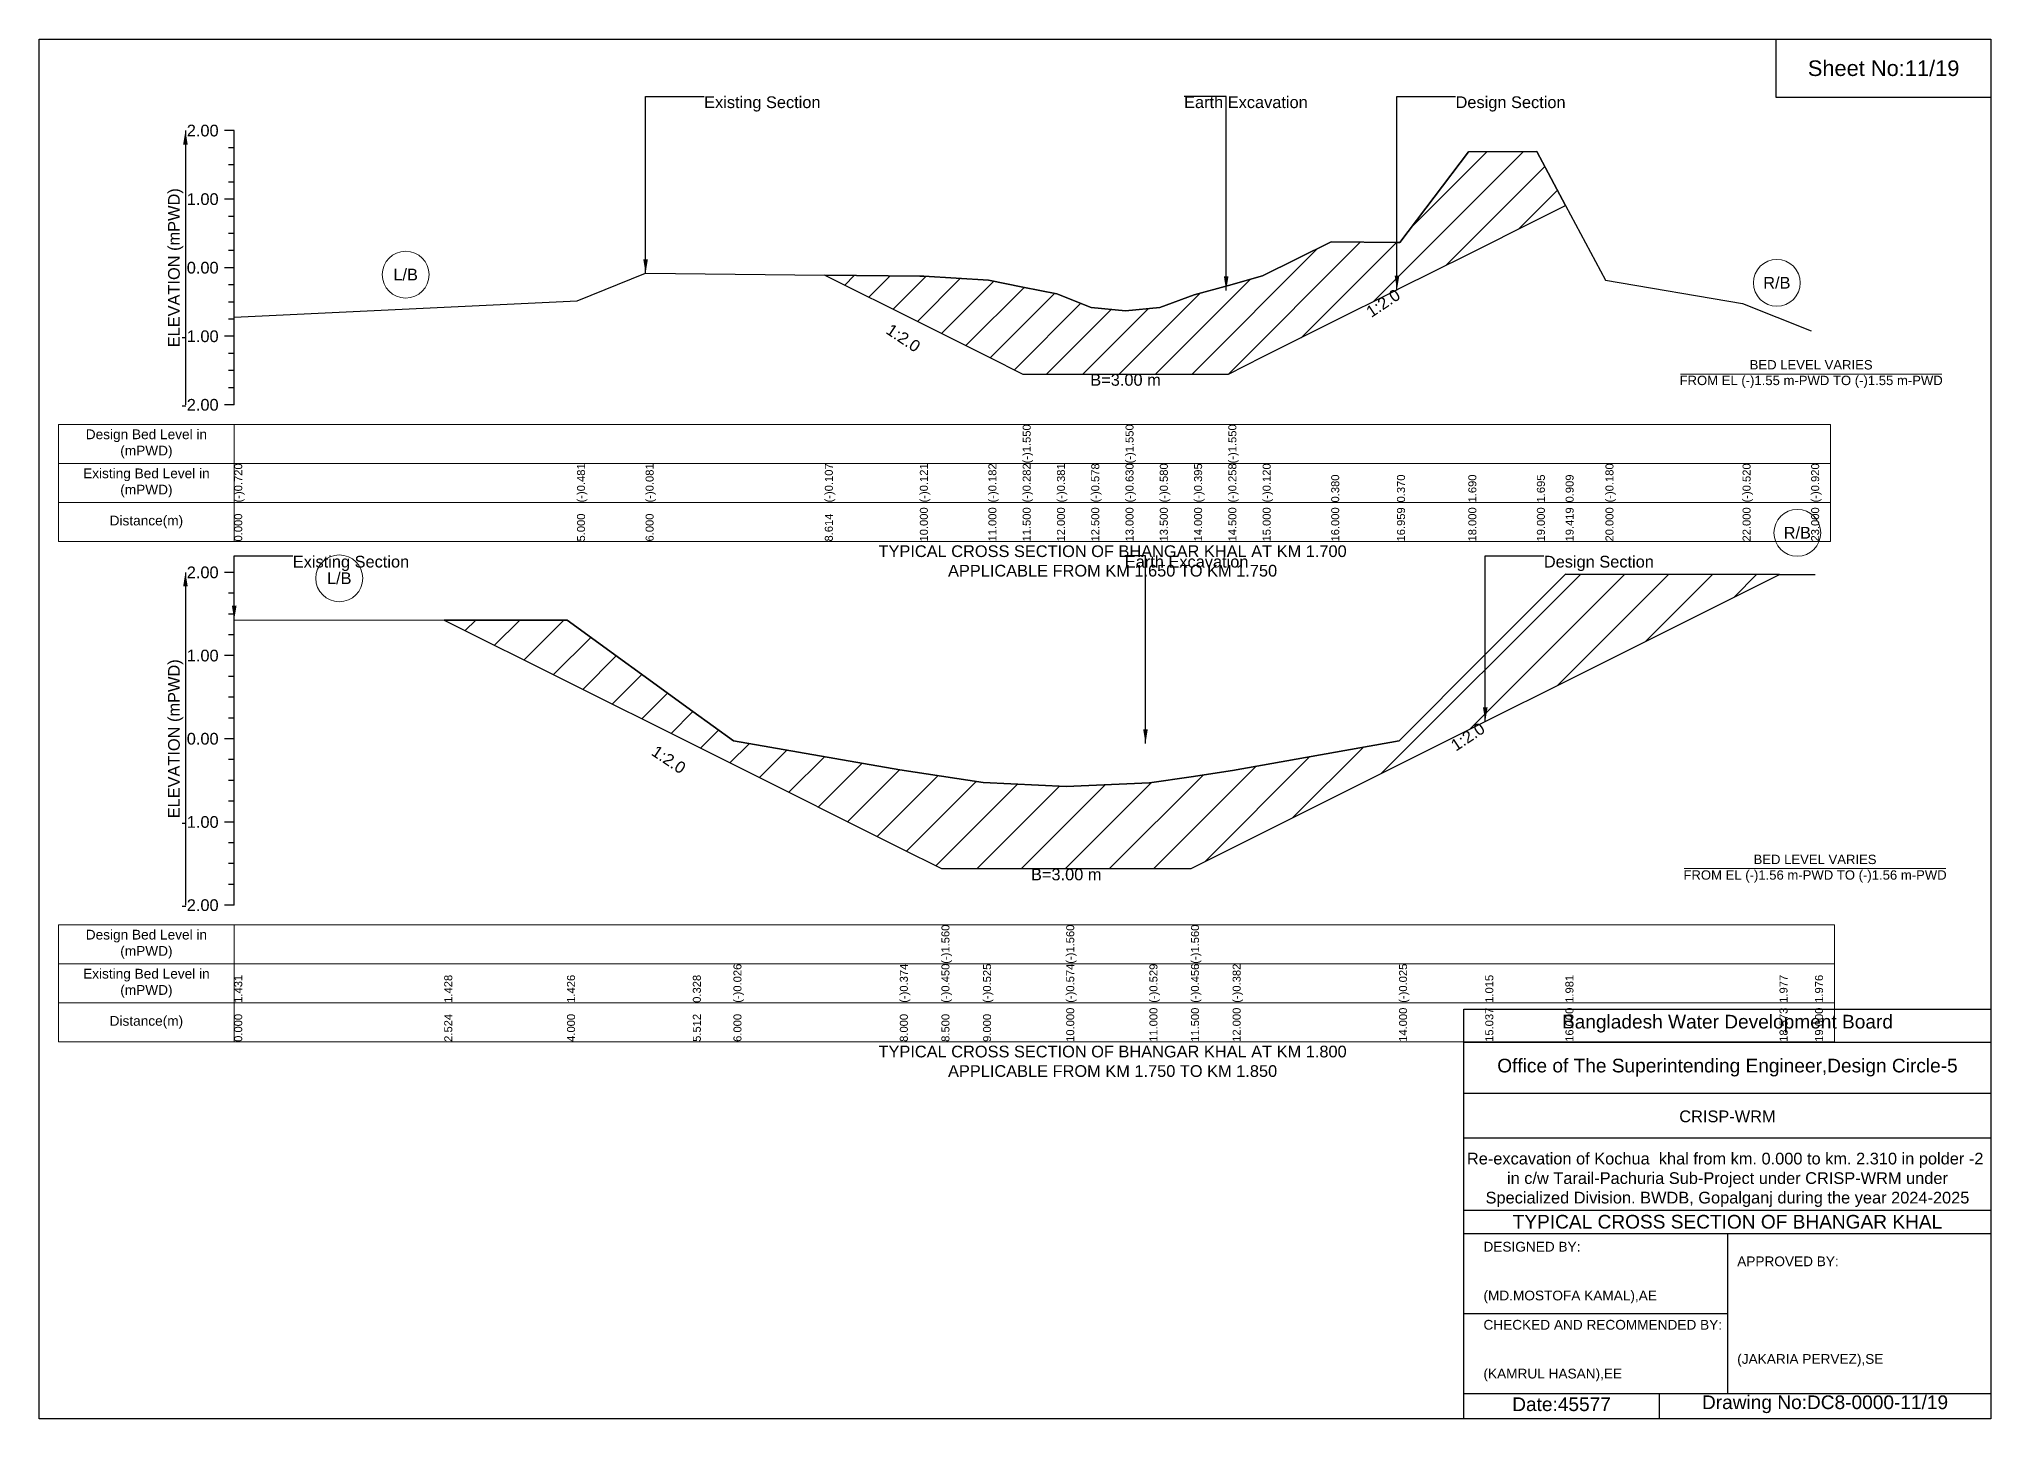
# Model space of a CAD drawing. Header units: inches. Extents: x 91000 to 288000, y -5656 to 0.
# Drawn here: x 200000 to 208000, y -5656 to 0 of the extents above; entities that cross this region are included whole.
import ezdxf

# ---------------------------------------------------------------- set-up
doc = ezdxf.new("R2010")
doc.units = ezdxf.units.IN
doc.header["$LTSCALE"] = 7
doc.header["$MEASUREMENT"] = 0
for name, color, linetype, lineweight in [('Cross section Data Border', 7, 'Continuous', 9), ('Cross Section Labels', 7, 'Continuous', 9), ('Existing_Bed_Level for Xsection', 7, 'Continuous', 25)]:
    doc.layers.add(name, color=color, linetype=linetype, lineweight=lineweight)
doc.styles.get("Standard").update_dxf_attribs({"font": 'arial.ttf'})
doc.dimstyles.get("Standard").update_dxf_attribs({"dimtxt": 0.18, "dimasz": 0.18, "dimexe": 0.18, "dimexo": 0.0625, "dimgap": 0.09, "dimtad": 0, "dimtih": 1, "dimtoh": 1, "dimdec": 4, "dimzin": 0, "dimdsep": 46, "dimtxsty": 'Standard', "dimcen": 0.09, "dimadec": 0, "dimazin": 0, "dimtfac": 1, "dimtdec": 4, "dimtofl": 0, "dimtmove": 0, "dimatfit": 3, "dimfxl": 1, "dimtolj": 1, "dimtzin": 0, "dimarcsym": 0})

msp = doc.modelspace()

# ---------------------------------------------------------------- hatches: boundary and pattern name
at = {"layer": 'Existing_Bed_Level for Xsection'}
h = msp.add_hatch(dxfattribs=at)
h.set_pattern_fill('ANSI31', color=256, scale=843, style=0)
h.paths.add_polyline_path([(203220.6, -967.6), (203610, -1162.3), (203626.1, -1170.3), (203891, -1302.8), (204031.5, -1373), (204172, -1373), (204312.5, -1373), (204453, -1373), (204593.5, -1373), (204734, -1373), (204874.5, -1373), (205015, -1302.8), (205296, -1162.3), (205565.6, -1027.5), (205577, -1021.8), (205858, -881.3), (206139, -740.8), (206256.7, -681.9), (206139, -461.2), (205858, -462.6), (205577, -833.5), (205565.6, -833.4), (205296, -830.7), (205015, -971.2), (204874.5, -1009.8), (204734, -1048.5), (204593.5, -1100.5), (204453, -1114.5), (204312.5, -1099.9), (204172, -1044.5), (204031.5, -1016.6), (203891, -988.6), (203626.1, -972.5), (203610, -971.5)])
h = msp.add_hatch(dxfattribs=at)
h.set_pattern_fill('ANSI31', color=256, scale=1023, style=0)
h.paths.add_polyline_path([(201660.8, -2381.4), (202164, -2633), (202679.6, -2890.8), (202846, -2974), (203528, -3315), (203698.5, -3400.2), (203869, -3400.2), (204210, -3400.2), (204551, -3400.2), (204721.5, -3400.2), (204892, -3315), (205574, -2974), (205927.5, -2797.2), (206256, -2633), (207133.5, -2194.2), (206256, -2192.7), (205927.5, -2522.2), (205574, -2876.8), (204892, -2998.5), (204721.5, -3023.6), (204551, -3048.7), (204210, -3064), (203869, -3047.3), (203698.5, -3021.5), (203528, -2995.8), (202846, -2877.1), (202679.6, -2756.4), (202164, -2382)])

# ---------------------------------------------------------------- linework, layer by layer
for points in [[(200000, 0), (208000, 0), (208000, -5656), (200000, -5656)], [(207120, 0), (208000, 0), (208000, -240), (207120, -240)]]:
    msp.add_lwpolyline(points, close=True)
for points in [[(205840, -5656), (205840, -3976), (208000, -3976)], [(205840, -4112), (208000, -4112)], [(205840, -4320), (208000, -4320)], [(205840, -4504), (208000, -4504)], [(205840, -4800), (208000, -4800)], [(205840, -4896), (208000, -4896)], [(206920, -4896), (206920, -5552)], [(205840, -5224), (206920, -5224)], [(205840, -5552), (208000, -5552)], [(206640, -5552), (206640, -5656)]]:
    msp.add_lwpolyline(points)
at = {"layer": 'Cross section Data Border'}
for points in [[(200080, -1579.5), (207343, -1579.5), (207343, -2059.5), (200080, -2059.5)], [(200080, -3630.3), (207359, -3630.3), (207359, -4110.3), (200080, -4110.3)]]:
    msp.add_lwpolyline(points, close=True, dxfattribs=at)
for points in [[(200800, -1579.5), (200800, -2059.5)], [(200080, -1739.5), (207343, -1739.5)], [(200080, -1899.5), (207343, -1899.5)], [(200800, -3630.3), (200800, -4110.3)], [(200080, -3790.3), (207359, -3790.3)], [(200080, -3950.3), (207359, -3950.3)]]:
    msp.add_lwpolyline(points, dxfattribs=at)
at = {"layer": 'Cross Section Labels'}
for points in [[(206727.2, -1373), (207798.8, -1373)], [(206743.2, -3400.2), (207814.8, -3400.2)]]:
    msp.add_lwpolyline(points, dxfattribs=at)
for centre in [(201502.5, -965.7), (207122.5, -999.3), (207206.3, -2023.8), (201230.4, -2210.3)]:
    msp.add_circle(centre, 96, dxfattribs=at)
at = {"layer": 'Existing_Bed_Level for Xsection'}
for points in [[(200800, -375.5), (200760, -375.5)], [(200800, -1499.5), (200800, -1218.5), (200800, -937.5), (200800, -656.5), (200800, -375.5)], [(200800, -445.7), (200776, -445.7)], [(200800, -1139.8), (202205, -1072.6), (202486, -960.2), (203220.6, -967.6), (203610, -971.5), (203626.1, -972.5), (203891, -988.6), (204031.5, -1016.6), (204031.5, -1016.6), (204172, -1044.5), (204312.5, -1099.9), (204453, -1114.5), (204453, -1114.5), (204593.5, -1100.5), (204734, -1048.5), (204874.5, -1009.8), (204874.5, -1009.8), (205015, -971.2), (205296, -830.7), (205565.6, -833.4), (205577, -833.5), (205858, -462.6), (206139, -461.2), (206256.7, -681.9), (206420, -988.1), (206982, -1083.6), (207263, -1196)], [(200800, -516), (200776, -516)], [(200800, -586.2), (200776, -586.2)], [(200800, -656.5), (200760, -656.5)], [(200800, -726.7), (200776, -726.7)], [(200800, -797), (200776, -797)], [(200800, -867.2), (200776, -867.2)], [(200800, -937.5), (200760, -937.5)], [(200800, -1007.7), (200776, -1007.7)], [(200800, -1078), (200776, -1078)], [(200800, -1148.2), (200776, -1148.2)], [(200800, -1218.5), (200760, -1218.5)], [(200800, -1288.7), (200776, -1288.7)], [(200800, -1359), (200776, -1359)], [(200800, -1429.2), (200776, -1429.2)], [(200800, -1499.5), (200760, -1499.5)], [(200800, -2186.3), (200760, -2186.3)], [(200800, -3550.3), (200800, -3209.3), (200800, -2868.3), (200800, -2527.3), (200800, -2186.3)], [(200800, -2380.3), (201660.8, -2381.4), (202164, -2382), (202679.6, -2756.4), (202846, -2877.1), (203528, -2995.8), (203698.5, -3021.5), (203698.5, -3021.5), (203869, -3047.3), (204210, -3064), (204210, -3064), (204551, -3048.7), (204721.5, -3023.6), (204721.5, -3023.6), (204892, -2998.5), (205574, -2876.8), (205927.5, -2522.2), (206256, -2192.7), (207133.5, -2194.2), (207279, -2194.4)], [(200800, -2271.5), (200776, -2271.5)], [(200800, -2356.8), (200776, -2356.8)], [(200800, -2442), (200776, -2442)], [(200800, -2527.3), (200760, -2527.3)], [(200800, -2612.5), (200776, -2612.5)], [(200800, -2697.8), (200776, -2697.8)], [(200800, -2783), (200776, -2783)], [(200800, -2868.3), (200760, -2868.3)], [(200800, -2953.5), (200776, -2953.5)], [(200800, -3038.8), (200776, -3038.8)], [(200800, -3124), (200776, -3124)], [(200800, -3209.3), (200760, -3209.3)], [(200800, -3294.5), (200776, -3294.5)], [(200800, -3379.8), (200776, -3379.8)], [(200800, -3465), (200776, -3465)], [(200800, -3550.3), (200760, -3550.3)]]:
    msp.add_lwpolyline(points, dxfattribs=at)
for points in [[(203220.6, -967.6), (203220.6, -967.6), (203610, -1162.3), (203626.1, -1170.3), (203891, -1302.8), (204031.5, -1373), (204031.5, -1373), (204172, -1373), (204312.5, -1373), (204453, -1373), (204453, -1373), (204593.5, -1373), (204734, -1373), (204874.5, -1373), (204874.5, -1373), (205015, -1302.8), (205296, -1162.3), (205565.6, -1027.5), (205577, -1021.8), (205858, -881.3), (206139, -740.8), (206256.7, -681.9), (206256.7, -681.9), (206256.7, -681.9), (206139, -461.2), (205858, -462.6), (205577, -833.5), (205565.6, -833.4), (205296, -830.7), (205015, -971.2), (204874.5, -1009.8), (204874.5, -1009.8), (204734, -1048.5), (204593.5, -1100.5), (204453, -1114.5), (204453, -1114.5), (204312.5, -1099.9), (204172, -1044.5), (204031.5, -1016.6), (204031.5, -1016.6), (203891, -988.6), (203626.1, -972.5), (203610, -971.5), (203220.6, -967.6)], [(201660.8, -2381.4), (201660.8, -2381.4), (202164, -2633), (202679.6, -2890.8), (202846, -2974), (203528, -3315), (203698.5, -3400.2), (203698.5, -3400.2), (203869, -3400.2), (204210, -3400.2), (204210, -3400.2), (204551, -3400.2), (204721.5, -3400.2), (204721.5, -3400.2), (204892, -3315), (205574, -2974), (205927.5, -2797.2), (206256, -2633), (207133.5, -2194.2), (206256, -2192.7), (205927.5, -2522.2), (205574, -2876.8), (204892, -2998.5), (204721.5, -3023.6), (204721.5, -3023.6), (204551, -3048.7), (204210, -3064), (204210, -3064), (203869, -3047.3), (203698.5, -3021.5), (203698.5, -3021.5), (203528, -2995.8), (202846, -2877.1), (202679.6, -2756.4), (202164, -2382), (201660.8, -2381.4)]]:
    msp.add_lwpolyline(points, close=True, dxfattribs=at)

# ---------------------------------------------------------------- texts
at = {"attachment_point": 5}
for s, insert, char_height in [('Sheet No:11/19', (207560, -120), 64), ('Bangladesh Water Development Board', (206920, -4036), 56), ('Office of The Superintending Engineer,Design Circle-5', (206920, -4216), 56)]:
    msp.add_mtext(s, dxfattribs=dict(at, insert=insert, char_height=char_height))
for s, insert, char_height, width, attachment_point in [('CRISP-WRM', (206920, -4416), 48, 2240, 5), ('Re-excavation of Kochua  khal from km. 0.000 to km. 2.310 in polder -2  in c/w Tarail-Pachuria Sub-Project under CRISP-WRM under Specialized Division. BWDB, Gopalganj during the year 2024-2025', (206920, -4676), 48, 2160, 5), ('TYPICAL CROSS SECTION OF BHANGAR KHAL', (206920, -4848), 56, 2240, 5), ('DESIGNED BY:^J^J^J(MD.MOSTOFA KAMAL),AE', (205920, -5056), 40, 1120, 4), ('APPROVED BY:^J^J^J^J^J^J(JAKARIA PERVEZ),SE', (206960, -5216), 40, 1120, 4), ('CHECKED AND RECOMMENDED BY:^J^J^J(KAMRUL HASAN),EE', (205920, -5376), 40, 1120, 4), ('Date:45577', (206240, -5596), 56, 1120, 5), ('Drawing No:DC8-0000-11/19', (207320, -5596), 56, 1760, 5)]:
    msp.add_mtext(s, dxfattribs=dict(insert=insert, char_height=char_height, width=width, attachment_point=attachment_point))
at = {"layer": 'Cross section Data Border', "char_height": 40, "width": 640, "attachment_point": 5}
for s, insert in [('Design Bed Level in (mPWD)', (200440, -1659.5)), ('Existing Bed Level in (mPWD)', (200440, -1819.5)), ('Distance(m)', (200440, -1979.5)), ('Design Bed Level in (mPWD)', (200440, -3710.3)), ('Existing Bed Level in (mPWD)', (200440, -3870.3)), ('Distance(m)', (200440, -4030.3))]:
    msp.add_mtext(s, dxfattribs=dict(at, insert=insert))
at = {"layer": 'Cross Section Labels'}
for s, insert, char_height, attachment_point in [('Existing Section', (202726, -235), 48, 1), ('Earth Excavation', (204693, -235), 48, 1), ('Design Section', (205805.6, -235), 48, 1), ('L/B', (201502.5, -965.7), 48, 5), ('R/B', (207122.5, -999.3), 48, 5), ('BED LEVEL VARIES ^JFROM EL (-)1.55 m-PWD TO (-)1.55 m-PWD', (207263, -1373), 38.4, 5), ('B=3.00 m', (204453, -1373), 48, 2), ('R/B', (207206.3, -2023.8), 48, 5), ('TYPICAL CROSS SECTION OF BHANGAR KHAL AT KM 1.700^JAPPLICABLE FROM KM 1.650 TO KM 1.750', (204400, -2139.5), 48, 5), ('Existing Section', (201040, -2118.1), 48, 1), ('Earth Excavation', (204450, -2118.1), 48, 1), ('Design Section', (206167.5, -2118.1), 48, 1), ('L/B', (201230.4, -2210.3), 48, 5), ('BED LEVEL VARIES ^JFROM EL (-)1.56 m-PWD TO (-)1.56 m-PWD', (207279, -3400.2), 38.4, 5), ('B=3.00 m', (204210, -3400.2), 48, 2), ('TYPICAL CROSS SECTION OF BHANGAR KHAL AT KM 1.800^JAPPLICABLE FROM KM 1.750 TO KM 1.850', (204400, -4190.3), 48, 5)]:
    msp.add_mtext(s, dxfattribs=dict(at, insert=insert, char_height=char_height, attachment_point=attachment_point))
at = {"layer": 'Cross Section Labels', "char_height": 48, "attachment_point": 2}
for insert, rotation in [((205495.4, -1062.6), 33.69007), ((203555.8, -1205.4), 326.30993), ((205842.3, -2839.8), 33.69007), ((202594.4, -2933.4), 326.30993)]:
    msp.add_mtext('1:2.0', dxfattribs=dict(at, insert=insert, rotation=rotation))
at = {"layer": 'Existing_Bed_Level for Xsection', "char_height": 48, "attachment_point": 6}
for s, insert in [('2.00', (200736, -375.5)), ('1.00', (200736, -656.5)), ('0.00', (200736, -937.5)), ('-1.00', (200736, -1218.5)), ('-2.00', (200736, -1499.5)), ('2.00', (200736, -2186.3)), ('1.00', (200736, -2527.3)), ('0.00', (200736, -2868.3)), ('-1.00', (200736, -3209.3)), ('-2.00', (200736, -3550.3))]:
    msp.add_mtext(s, dxfattribs=dict(at, insert=insert))
at = {"layer": 'Existing_Bed_Level for Xsection', "rotation": 90}
for s, insert, char_height, attachment_point in [('ELEVATION (mPWD)', (200560, -937.5), 48, 5), ('(-)1.550', (204031.5, -1739.5), 32.8, 1), ('(-)1.550', (204453, -1739.5), 32.8, 1), ('(-)1.550', (204874.5, -1739.5), 32.8, 1), ('(-)0.720', (200800, -1899.5), 32.8, 1), ('(-)0.481', (202205, -1899.5), 32.8, 1), ('(-)0.081', (202486, -1899.5), 32.8, 1), ('(-)0.107', (203220.6, -1899.5), 32.8, 1), ('(-)0.121', (203610, -1899.5), 32.8, 1), ('(-)0.182', (203891, -1899.5), 32.8, 1), ('(-)0.282', (204031.5, -1899.5), 32.8, 1), ('(-)0.381', (204172, -1899.5), 32.8, 1), ('(-)0.578', (204312.5, -1899.5), 32.8, 1), ('(-)0.630', (204453, -1899.5), 32.8, 1), ('(-)0.580', (204593.5, -1899.5), 32.8, 1), ('(-)0.395', (204734, -1899.5), 32.8, 1), ('(-)0.258', (204874.5, -1899.5), 32.8, 1), ('(-)0.120', (205015, -1899.5), 32.8, 1), ('(-)0.180', (206420, -1899.5), 32.8, 1), ('(-)0.520', (206982, -1899.5), 32.8, 1), ('(-)0.920', (207263, -1899.5), 32.8, 1), ('0.380', (205296, -1899.5), 32.8, 1), ('0.370', (205565.6, -1899.5), 32.8, 1), ('1.690', (205858, -1899.5), 32.8, 1), ('1.695', (206139, -1899.5), 32.8, 1), ('0.909', (206256.7, -1899.5), 32.8, 1), ('0.000', (200800, -2059.5), 32.8, 1), ('5.000', (202205, -2059.5), 32.8, 1), ('6.000', (202486, -2059.5), 32.8, 1), ('8.614', (203220.6, -2059.5), 32.8, 1), ('10.000', (203610, -2059.5), 32.8, 1), ('11.000', (203891, -2059.5), 32.8, 1), ('11.500', (204031.5, -2059.5), 32.8, 1), ('12.000', (204172, -2059.5), 32.8, 1), ('12.500', (204312.5, -2059.5), 32.8, 1), ('13.000', (204453, -2059.5), 32.8, 1), ('13.500', (204593.5, -2059.5), 32.8, 1), ('14.000', (204734, -2059.5), 32.8, 1), ('14.500', (204874.5, -2059.5), 32.8, 1), ('15.000', (205015, -2059.5), 32.8, 1), ('16.000', (205296, -2059.5), 32.8, 1), ('16.959', (205565.6, -2059.5), 32.8, 1), ('18.000', (205858, -2059.5), 32.8, 1), ('19.000', (206139, -2059.5), 32.8, 1), ('19.419', (206256.7, -2059.5), 32.8, 1), ('20.000', (206420, -2059.5), 32.8, 1), ('22.000', (206982, -2059.5), 32.8, 1), ('23.000', (207263, -2059.5), 32.8, 1), ('ELEVATION (mPWD)', (200560, -2868.3), 48, 5), ('(-)1.560', (203698.5, -3790.3), 32.8, 1), ('(-)1.560', (204210, -3790.3), 32.8, 1), ('(-)1.560', (204721.5, -3790.3), 32.8, 1), ('1.431', (200800, -3950.3), 32.8, 1), ('1.428', (201660.8, -3950.3), 32.8, 1), ('1.426', (202164, -3950.3), 32.8, 1), ('0.328', (202679.6, -3950.3), 32.8, 1), ('(-)0.026', (202846, -3950.3), 32.8, 1), ('(-)0.374', (203528, -3950.3), 32.8, 1), ('(-)0.450', (203698.5, -3950.3), 32.8, 1), ('(-)0.525', (203869, -3950.3), 32.8, 1), ('(-)0.574', (204210, -3950.3), 32.8, 1), ('(-)0.529', (204551, -3950.3), 32.8, 1), ('(-)0.456', (204721.5, -3950.3), 32.8, 1), ('(-)0.382', (204892, -3950.3), 32.8, 1), ('(-)0.025', (205574, -3950.3), 32.8, 1), ('1.015', (205927.5, -3950.3), 32.8, 1), ('1.981', (206256, -3950.3), 32.8, 1), ('1.977', (207133.5, -3950.3), 32.8, 1), ('1.976', (207279, -3950.3), 32.8, 1), ('0.000', (200800, -4110.3), 32.8, 1), ('2.524', (201660.8, -4110.3), 32.8, 1), ('4.000', (202164, -4110.3), 32.8, 1), ('5.512', (202679.6, -4110.3), 32.8, 1), ('6.000', (202846, -4110.3), 32.8, 1), ('8.000', (203528, -4110.3), 32.8, 1), ('8.500', (203698.5, -4110.3), 32.8, 1), ('9.000', (203869, -4110.3), 32.8, 1), ('10.000', (204210, -4110.3), 32.8, 1), ('11.000', (204551, -4110.3), 32.8, 1), ('11.500', (204721.5, -4110.3), 32.8, 1), ('12.000', (204892, -4110.3), 32.8, 1), ('14.000', (205574, -4110.3), 32.8, 1), ('15.037', (205927.5, -4110.3), 32.8, 1), ('16.000', (206256, -4110.3), 32.8, 1), ('18.573', (207133.5, -4110.3), 32.8, 1), ('19.000', (207279, -4110.3), 32.8, 1)]:
    msp.add_mtext(s, dxfattribs=dict(at, insert=insert, char_height=char_height, attachment_point=attachment_point))

# ---------------------------------------------------------------- leaders
at = {"layer": 'Cross Section Labels', "annotation_type": 0, "has_hookline": 1, "hookline_direction": 0}
for points, text_width in [([(202486, -960.2), (202486, -235), (202725.9, -235)], 467.2), ([(204865.5, -1030.1), (204865.5, -235), (204692.9, -235)], 497), ([(205565.6, -1027.5), (205565.6, -235), (205805.5, -235)], 441.2), ([(200800, -2380.3), (200800, -2118.1), (201039.9, -2118.1)], 467.2), ([(204534.8, -2886.8), (204534.8, -2118.1), (204449.9, -2118.1)], 497), ([(205927.5, -2797.2), (205927.5, -2118.1), (206167.4, -2118.1)], 441.2)]:
    msp.add_leader(points, dimstyle='Standard', override={"dimasz": 57.6}, dxfattribs=dict(at, text_width=text_width))
at = {"layer": 'Existing_Bed_Level for Xsection'}
for points in [[(200600, -375.5), (200600, -1499.5)], [(200600, -2186.3), (200600, -3550.3)]]:
    msp.add_leader(points, dimstyle='Standard', override={"dimasz": 57.6}, dxfattribs=at)

doc.saveas('drawing.dxf')
